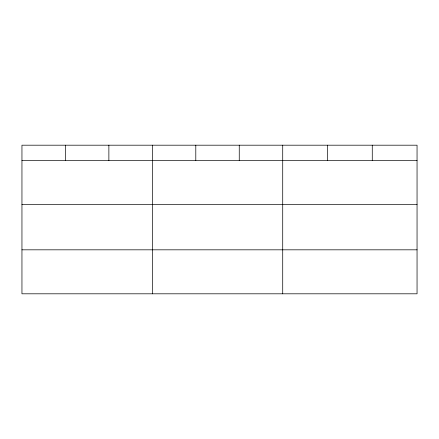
<?xml version="1.0" encoding="UTF-8"?>
<svg xmlns="http://www.w3.org/2000/svg" width="439" height="439" viewBox="0 0 439 439"><rect width="100%" height="100%" fill="white"/><g stroke="black" fill="none" stroke-linecap="round" stroke-linejoin="round"><path stroke-width="0.66" d="M417.05 204.508L417.05 145.194L21.95 145.194L21.95 293.806L417.05 293.806L417.05 204.508L21.95 204.508M21.95 160.526L417.05 160.526M21.95 249.824L417.05 249.824M372.272 145.194L372.272 160.526M327.494 145.194L327.494 160.526M282.716 145.194L282.716 293.806M239.255 145.194L239.255 160.526M195.794 145.194L195.794 160.526M152.333 145.194L152.333 293.806M108.872 145.194L108.872 160.526M65.411 145.194L65.411 160.526"/></g></svg>
